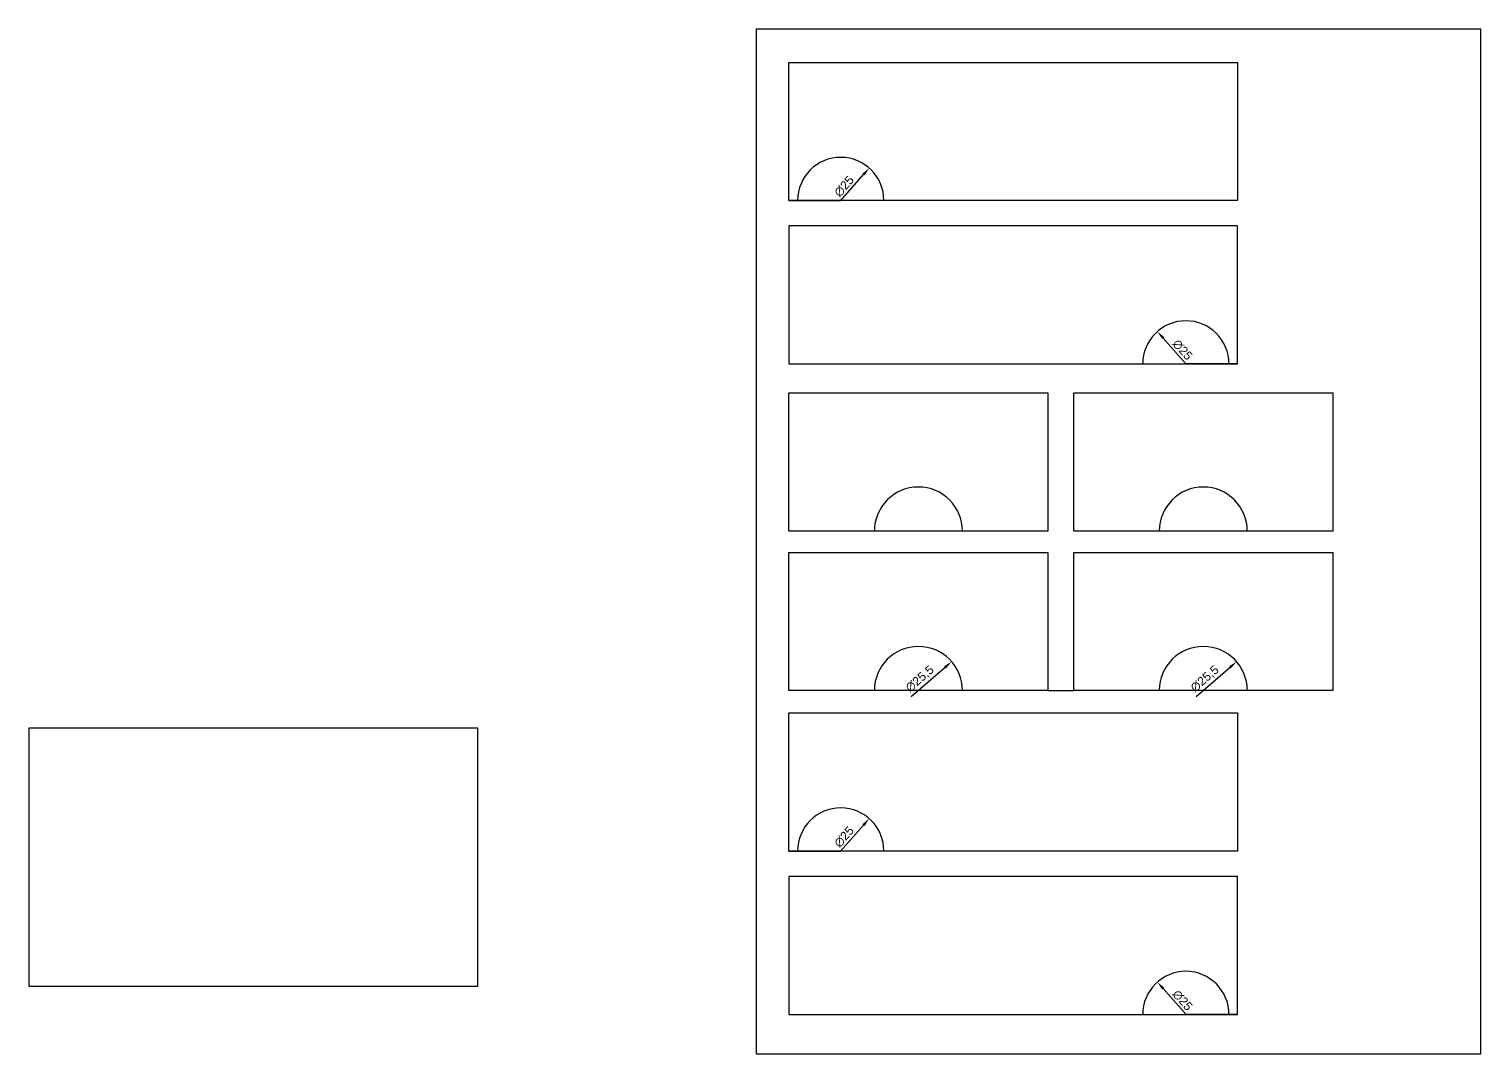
# Model space of a CAD drawing. Header units: millimetres. Extents: x 192 to 1501, y 115 to 495.
# Drawn here: x 191.6 to 612.3, y 198.3 to 495.3 of the extents above; entities that cross this region are included whole.
import ezdxf

# ---------------------------------------------------------------- set-up
doc = ezdxf.new("R2010")
doc.units = ezdxf.units.MM
doc.styles.get("Standard").update_dxf_attribs({"font": 'arial.ttf'})
doc.dimstyles.new('ISO-25', dxfattribs={"dimtxt": 2.5, "dimasz": 2.5, "dimexe": 1.25, "dimexo": 0.625, "dimtad": 1, "dimtxsty": 'Standard', "dimcen": 2.5, "dimadec": 0, "dimazin": 0, "dimtfac": 1, "dimtmove": 0, "dimatfit": 3, "dimfxl": 1, "dimarcsym": 0})

# ---------------------------------------------------------------- blocks, each defined once
blk = doc.blocks.new('*D1')
at = {"color": 0, "lineweight": -2, "transparency": 16777216}
blk.add_line((447.25, 301.8), (457.07, 310.3), dxfattribs=at)
at = {"color": 0, "transparency": 16777216}
blk.add_solid([(456.79, 310.61), (457.34, 309.98), (458.96, 311.93)], dxfattribs=at)
at = {"layer": 'Defpoints', "color": 0, "transparency": 16777216}
for p in [(458.96, 311.93), (439.67, 295.25)]:
    blk.add_point(p, dxfattribs=at)
at = {"color": 0, "transparency": 16777216, "insert": (449.79, 306.87), "char_height": 2.5, "attachment_point": 5, "rotation": 40.8637}
blk.add_mtext('∅25,5', dxfattribs=at)
blk = doc.blocks.new('*D2')
at = {"color": 0, "lineweight": -2, "transparency": 16777216}
blk.add_line((426.77, 257), (433.41, 264.57), dxfattribs=at)
at = {"color": 0, "transparency": 16777216}
blk.add_solid([(433.1, 264.84), (433.73, 264.29), (435.06, 266.45)], dxfattribs=at)
at = {"layer": 'Defpoints', "color": 0, "transparency": 16777216}
for p in [(435.06, 266.45), (418.57, 247.66)]:
    blk.add_point(p, dxfattribs=at)
at = {"color": 0, "transparency": 16777216, "insert": (427.78, 261.15), "char_height": 2.5, "attachment_point": 5, "rotation": 48.7056}
blk.add_mtext('∅25', dxfattribs=at)
blk = doc.blocks.new('*D3')
at = {"color": 0, "lineweight": -2, "transparency": 16777216}
blk.add_line((526.86, 209.64), (520.22, 217.21), dxfattribs=at)
at = {"color": 0, "transparency": 16777216}
blk.add_solid([(520.53, 217.49), (519.9, 216.94), (518.57, 219.09)], dxfattribs=at)
at = {"layer": 'Defpoints', "color": 0, "transparency": 16777216}
for p in [(518.57, 219.09), (535.06, 200.31)]:
    blk.add_point(p, dxfattribs=at)
at = {"color": 0, "transparency": 16777216, "insert": (525.84, 213.79), "char_height": 2.5, "attachment_point": 5, "rotation": 311.2944}
blk.add_mtext('∅25', dxfattribs=at)
blk = doc.blocks.new('*D6')
at = {"color": 0, "lineweight": -2, "transparency": 16777216}
blk.add_line((529.8, 301.8), (539.62, 310.3), dxfattribs=at)
at = {"color": 0, "transparency": 16777216}
blk.add_solid([(539.35, 310.61), (539.89, 309.98), (541.51, 311.93)], dxfattribs=at)
at = {"layer": 'Defpoints', "color": 0, "transparency": 16777216}
for p in [(541.51, 311.93), (522.23, 295.25)]:
    blk.add_point(p, dxfattribs=at)
at = {"color": 0, "transparency": 16777216, "insert": (532.35, 306.87), "char_height": 2.5, "attachment_point": 5, "rotation": 40.8637}
blk.add_mtext('∅25,5', dxfattribs=at)
blk = doc.blocks.new('*D7')
at = {"color": 0, "lineweight": -2, "transparency": 16777216}
blk.add_line((426.77, 445.51), (433.41, 453.08), dxfattribs=at)
at = {"color": 0, "transparency": 16777216}
blk.add_solid([(433.1, 453.36), (433.73, 452.81), (435.06, 454.96)], dxfattribs=at)
at = {"layer": 'Defpoints', "color": 0, "transparency": 16777216}
for p in [(435.06, 454.96), (418.57, 436.18)]:
    blk.add_point(p, dxfattribs=at)
at = {"color": 0, "transparency": 16777216, "insert": (427.78, 449.66), "char_height": 2.5, "attachment_point": 5, "rotation": 48.7056}
blk.add_mtext('∅25', dxfattribs=at)
blk = doc.blocks.new('*D8')
at = {"color": 0, "lineweight": -2, "transparency": 16777216}
blk.add_line((526.86, 398.16), (520.22, 405.72), dxfattribs=at)
at = {"color": 0, "transparency": 16777216}
blk.add_solid([(520.53, 406), (519.9, 405.45), (518.57, 407.6)], dxfattribs=at)
at = {"layer": 'Defpoints', "color": 0, "transparency": 16777216}
for p in [(518.57, 407.6), (535.06, 388.82)]:
    blk.add_point(p, dxfattribs=at)
at = {"color": 0, "transparency": 16777216, "insert": (525.84, 402.3), "char_height": 2.5, "attachment_point": 5, "rotation": 311.2944}
blk.add_mtext('∅25', dxfattribs=at)

msp = doc.modelspace()

# ---------------------------------------------------------------- linework, layer by layer
for p, q in [((411.814, 445.567), (426.814, 445.567)), ((541.814, 398.21), (526.814, 398.21)), ((486.814, 303.591), (494.371, 303.591)), ((411.814, 257.055), (426.814, 257.055)), ((541.814, 209.697), (526.814, 209.697))]:
    msp.add_line(p, q)
for points in [[(402.33, 198.25), (612.33, 198.25), (612.33, 495.25), (402.33, 495.25)], [(411.814, 485.567), (541.814, 485.567), (541.814, 445.567), (411.814, 445.567)], [(541.814, 438.21), (411.814, 438.21), (411.814, 398.21), (541.814, 398.21)], [(411.814, 389.787), (486.814, 389.787), (486.814, 349.787), (411.814, 349.787)], [(494.371, 389.787), (569.371, 389.787), (569.371, 349.787), (494.371, 349.787)], [(411.814, 343.591), (486.814, 343.591), (486.814, 303.591), (411.814, 303.591)], [(494.371, 343.591), (569.371, 343.591), (569.371, 303.591), (494.371, 303.591)], [(411.814, 297.055), (541.814, 297.055), (541.814, 257.055), (411.814, 257.055)], [(321.603, 292.795), (321.603, 217.795), (191.603, 217.795), (191.603, 292.795)], [(541.814, 249.697), (411.814, 249.697), (411.814, 209.697), (541.814, 209.697)]]:
    msp.add_lwpolyline(points, close=True)
for centre, radius in [((426.814, 445.567), 12.5), ((526.814, 398.21), 12.5), ((449.314, 349.787), 12.75), ((531.871, 349.787), 12.75), ((449.314, 303.591), 12.75), ((531.871, 303.591), 12.75), ((426.814, 257.055), 12.5), ((526.814, 209.697), 12.5)]:
    msp.add_arc(centre, radius, 0, 180)

# ---------------------------------------------------------------- dimensions: what is measured, and where the dimension line sits
for p1, p2, picture, middle in [((418.565, 436.176), (435.063, 454.959), '*D7', (429.266, 448.359)), ((535.063, 388.818), (518.565, 407.601), '*D8', (524.363, 401.001)), ((439.672, 295.249), (458.957, 311.933), '*D1', (451.212, 305.232)), ((522.228, 295.249), (541.513, 311.933), '*D6', (533.768, 305.232)), ((418.565, 247.663), (435.063, 266.446), '*D2', (429.266, 259.846)), ((535.063, 200.305), (518.565, 219.088), '*D3', (524.363, 212.488))]:
    dim = msp.add_diameter_dim_2p(p1=p1, p2=p2, dimstyle='ISO-25')
    dim.commit()
    dim.dimension.update_dxf_attribs({"geometry": picture, "text_midpoint": middle, "dimtype": 163})

doc.saveas('drawing.dxf')
